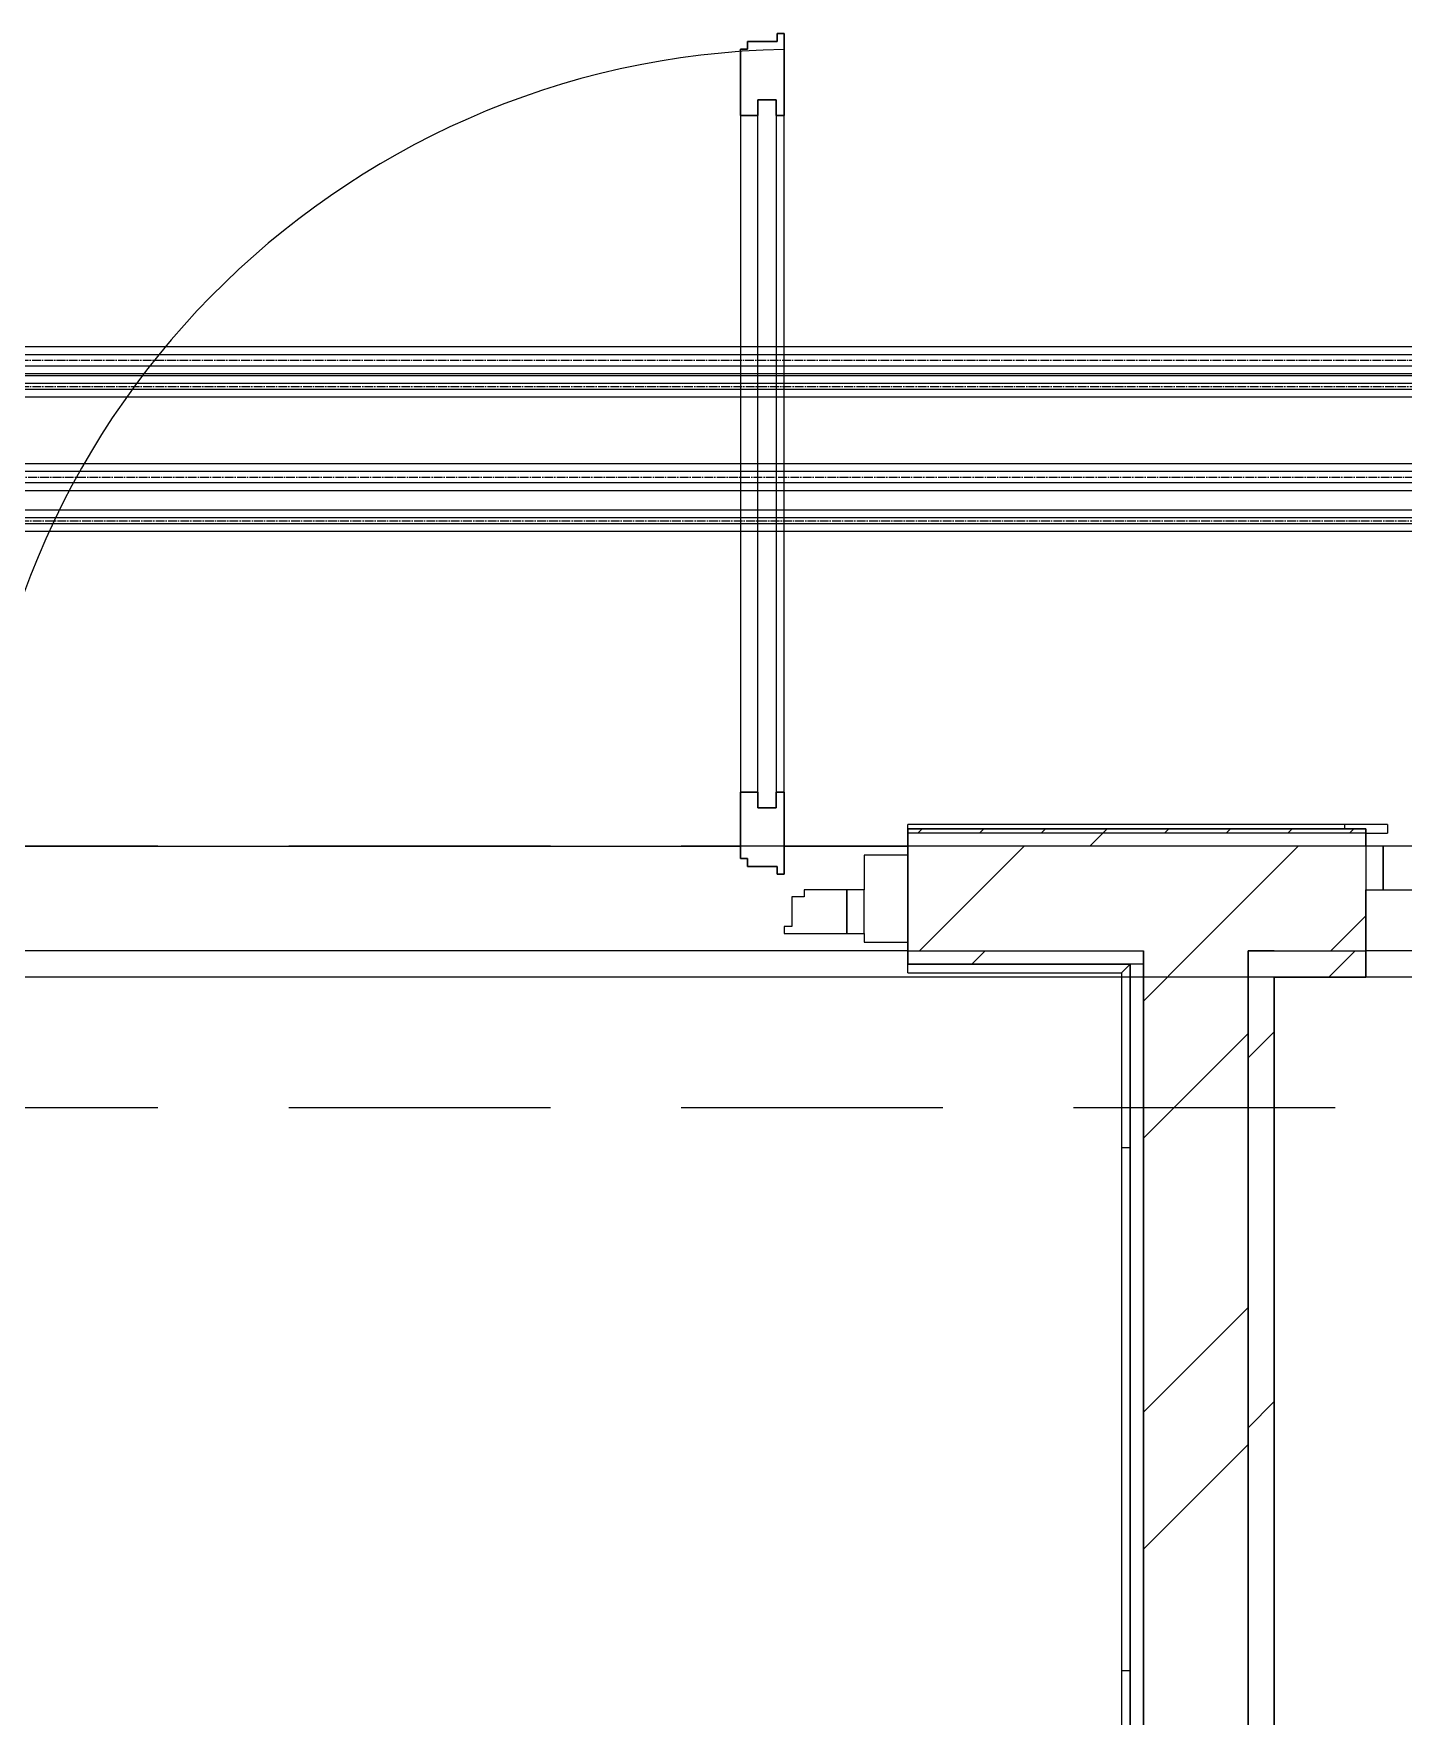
# Model space of a CAD drawing. Header units: millimetres. Extents: x -88595 to 880822, y -1054509 to -148035.
# Drawn here: x 192226 to 193796, y -277550 to -275620 of the extents above; entities that cross this region are included whole.
import ezdxf

# ---------------------------------------------------------------- set-up
doc = ezdxf.new("R2010")
doc.units = ezdxf.units.MM
for name, pattern in [('$0$ADSK_Осевая', [14, 10, -2, 0, -2]), ('ADSK_Линия сетки', [25, 20, -2.5, 0, -2.5]), ('ADSK_Сверху', [4.5, 3, -1.5])]:
    doc.linetypes.add(name, pattern=pattern)
for name, color, linetype, lineweight in [('Витраж', 7, 'Continuous', 9), ('Двери', 7, 'Continuous', 9), ('Изоляция', 7, 'Continuous', 18), ('Линии', 7, 'Continuous', 9), ('Оборудование', 7, 'Continuous', 18), ('Ограждение', 7, 'Continuous', 9), ('Оси', 7, 'Continuous', 9), ('Стены наружные', 7, 'Continuous', 18), ('Стены штриховка', 7, 'Continuous', 9), ('Трубопровод', 7, 'Continuous', 18)]:
    doc.layers.add(name, color=color, linetype=linetype, lineweight=lineweight)
doc.layers.add('Двери открывание', color=7, linetype='Continuous', lineweight=9, true_color=0xc0c0c0)
pattern_1 = [(0, (215928.7, 665702.34), (0, 600), []), (90, (215928.7, 665702.34), (-600, 4e-14), [])]

# ---------------------------------------------------------------- blocks, each defined once
blk = doc.blocks.new('1 этаж')
at = {"layer": 'Ограждение'}
h = blk.add_hatch(dxfattribs=at)
h.set_pattern_fill('FP_25', color=256, style=0, pattern_type=2)
h.set_pattern_definition(pattern_1)
h.paths.add_polyline_path([(229907.7, 651777.6), (229907.7, 651787.6), (229357.7, 651787.6), (229357.7, 651782.6), (229882.7, 651782.6), (229882.7, 651777.6)])
h = blk.add_hatch(dxfattribs=at)
h.set_pattern_fill('FP_25', color=256, style=0, pattern_type=2)
h.set_pattern_definition(pattern_1)
h.paths.add_polyline_path([(229602.7, 648417.6), (229612.7, 648427.6), (229612.7, 651627.6), (229602.7, 651617.6), (229602.7, 648427.6)])
at = {"layer": 'Витраж', "lineweight": 18}
for p, q in [((229357.7, 651752.6), (229307.7, 651752.6)), ((229307.7, 651752.6), (229307.7, 651712.6)), ((229357.7, 651652.6), (229357.7, 651752.6)), ((229307.7, 651662.6), (229307.7, 651652.6)), ((229307.7, 651652.6), (229357.7, 651652.6))]:
    blk.add_line(p, q, dxfattribs=at)
at = {"layer": 'Двери', "lineweight": 30}
for p, q in [((229207.7, 652685.6), (229173.7, 652685.6)), ((229173.7, 652685.6), (229173.7, 652676.6)), ((229215.7, 652694.6), (229207.7, 652694.6)), ((229207.7, 652694.6), (229207.7, 652685.6)), ((229215.7, 652600.6), (229215.7, 652694.6)), ((229173.7, 652676.6), (229165.7, 652676.6)), ((229165.7, 652676.6), (229165.7, 652600.6)), ((229185.7, 652600.6), (229185.7, 652618.6)), ((229185.7, 652618.6), (229206.7, 652618.6)), ((229206.7, 652618.6), (229206.7, 652600.6)), ((229165.7, 652600.6), (229185.7, 652600.6)), ((229206.7, 652600.6), (229215.7, 652600.6)), ((229165.7, 651824.6), (229165.7, 651748.6)), ((229165.7, 651824.6), (229185.7, 651824.6)), ((229185.7, 651824.6), (229185.7, 651806.6)), ((229206.7, 651824.6), (229215.7, 651824.6)), ((229206.7, 651806.6), (229206.7, 651824.6)), ((229215.7, 651730.6), (229215.7, 651824.6)), ((229185.7, 651806.6), (229206.7, 651806.6)), ((229165.7, 651748.6), (229173.7, 651748.6)), ((229173.7, 651748.6), (229173.7, 651739.6)), ((229173.7, 651739.6), (229207.7, 651739.6)), ((229207.7, 651739.6), (229207.7, 651730.6)), ((229207.7, 651730.6), (229215.7, 651730.6))]:
    blk.add_line(p, q, dxfattribs=at)
at = {"layer": 'Двери'}
for p, q in [((229185.7, 651806.6), (229185.7, 652618.6)), ((229185.7, 652618.6), (229206.7, 652618.6)), ((229206.7, 652618.6), (229206.7, 651806.6)), ((229165.7, 652600.6), (229165.7, 651824.6)), ((229215.7, 651824.6), (229215.7, 652600.6)), ((229206.7, 651806.6), (229185.7, 651806.6)), ((229882.7, 651762.6), (229882.7, 651712.6)), ((229902.7, 651762.6), (229882.7, 651762.6)), ((229902.7, 651712.6), (229902.7, 651762.6)), ((229943.7, 651762.6), (229902.7, 651762.6)), ((229902.7, 651762.6), (229902.7, 651712.6)), ((229238.7, 651704.6), (229224.7, 651704.6)), ((229224.7, 651704.6), (229224.7, 651670.6)), ((229238.7, 651712.6), (229238.7, 651704.6)), ((229287.7, 651712.6), (229238.7, 651712.6)), ((229307.7, 651712.6), (229287.7, 651712.6)), ((229287.7, 651712.6), (229287.7, 651662.6)), ((229287.7, 651662.6), (229287.7, 651712.6)), ((229307.7, 651662.6), (229307.7, 651712.6)), ((229882.7, 651712.6), (229902.7, 651712.6)), ((229902.7, 651712.6), (229966.7, 651712.6)), ((229224.7, 651670.6), (229215.7, 651670.6)), ((229215.7, 651670.6), (229215.7, 651662.6)), ((229215.7, 651662.6), (229287.7, 651662.6)), ((229287.7, 651662.6), (229307.7, 651662.6))]:
    blk.add_line(p, q, dxfattribs=at)
at = {"layer": 'Двери открывание'}
blk.add_arc((229233.7, 651730.6), 946, 91.0903, 180, dxfattribs=at)
at = {"layer": 'Линии', "linetype": 'ADSK_Сверху', "ltscale": 100}
for p, q in [((232997.7, 651762.6), (199787.7, 651762.6)), ((232997.7, 651462.6), (199787.7, 651462.6))]:
    blk.add_line(p, q, dxfattribs=at)
at = {"layer": 'Ограждение'}
for p, q in [((229357.7, 651782.6), (229357.7, 651787.6)), ((229907.7, 651787.6), (229357.7, 651787.6)), ((229882.7, 651777.6), (229907.7, 651777.6)), ((229907.7, 651787.6), (229907.7, 651777.6)), ((229357.7, 651617.6), (229357.7, 651627.6)), ((229612.7, 651627.6), (229602.7, 651617.6)), ((229357.7, 651617.6), (229602.7, 651617.6)), ((229602.7, 651617.6), (229602.7, 648417.6))]:
    blk.add_line(p, q, dxfattribs=at)
at = {"layer": 'Оси', "linetype": 'ADSK_Линия сетки', "ltscale": 100}
blk.add_line((252460, 651612.6), (175520.4, 651612.6), dxfattribs=at)
at = {"layer": 'Стены наружные', "lineweight": 30}
for p, q in [((229357.7, 651782.6), (229357.7, 651627.6)), ((229882.7, 651782.6), (229357.7, 651782.6)), ((229882.7, 651762.6), (229882.7, 651782.6)), ((229882.7, 651612.6), (229882.7, 651712.6)), ((229627.7, 651642.6), (229627.7, 648442.6)), ((229747.7, 651642.6), (229777.7, 651642.6)), ((229747.7, 648742.6), (229747.7, 651642.6)), ((229357.7, 651627.6), (229612.7, 651627.6)), ((229612.7, 651627.6), (229612.7, 648427.6)), ((229777.7, 648772.6), (229777.7, 651612.6)), ((229777.7, 651612.6), (229882.7, 651612.6))]:
    blk.add_line(p, q, dxfattribs=at)
at = {"layer": 'Стены наружные', "linetype": 'Continuous', "lineweight": 9}
for p, q in [((229369, 651777.6), (229374, 651782.6)), ((229439.7, 651777.6), (229444.7, 651782.6)), ((229510.4, 651777.6), (229515.4, 651782.6)), ((229566.1, 651762.6), (229581.1, 651777.6)), ((229581.1, 651777.6), (229586.1, 651782.6)), ((229651.8, 651777.6), (229656.8, 651782.6)), ((229722.5, 651777.6), (229727.5, 651782.6)), ((229793.3, 651777.6), (229798.3, 651782.6)), ((229864, 651777.6), (229869, 651782.6)), ((229371, 651642.6), (229491, 651762.6)), ((229685.3, 651642.6), (229805.3, 651762.6)), ((229842.5, 651642.6), (229882.7, 651682.9)), ((229431.1, 651627.6), (229446.1, 651642.6)), ((229627.7, 651585), (229685.3, 651642.6)), ((229840.4, 651612.6), (229870.4, 651642.6)), ((229627.7, 651427.9), (229747.7, 651547.9)), ((229747.7, 651519.9), (229777.7, 651549.9)), ((229627.7, 651113.6), (229747.7, 651233.6)), ((229747.7, 651095.7), (229777.7, 651125.7)), ((229627.7, 650956.4), (229747.7, 651076.4))]:
    blk.add_line(p, q, dxfattribs=at)
at = {"layer": 'Стены наружные'}
for p, q in [((227949.7, 651762.6), (229165.7, 651762.6)), ((229215.7, 651762.6), (229357.7, 651762.6)), ((229357.7, 651642.6), (225757.7, 651642.6)), ((231012.7, 651642.6), (229882.7, 651642.6))]:
    blk.add_line(p, q, dxfattribs=at)
at = {"layer": 'Стены штриховка'}
for p, q in [((229882.7, 651777.6), (229357.7, 651777.6)), ((229882.7, 651762.6), (229357.7, 651762.6)), ((229357.7, 651642.6), (229627.7, 651642.6)), ((229777.7, 651642.6), (229882.7, 651642.6)), ((229627.7, 651627.6), (229612.7, 651627.6))]:
    blk.add_line(p, q, dxfattribs=at)

msp = doc.modelspace()

# ---------------------------------------------------------------- linework, layer by layer
at = {"layer": 'Изоляция', "color": 134, "true_color": 0x00a6a6}
for p, q in [((195227.3, -275979.1), (188995, -275979.1)), ((188995, -276009.8), (195227.3, -276009.8)), ((195127.6, -276113.1), (187016.4, -276113.1)), ((187016.4, -276143.8), (195127.6, -276143.8))]:
    msp.add_line(p, q, dxfattribs=at)
at = {"layer": 'Изоляция', "color": 190, "true_color": 0x8000ff}
for p, q in [((195193.2, -276012.3), (188939.1, -276012.3)), ((188939.1, -276036.6), (195193.2, -276036.6)), ((195093.2, -276166.3), (186965.5, -276166.3)), ((186965.5, -276190.6), (195093.2, -276190.6))]:
    msp.add_line(p, q, dxfattribs=at)
at = {"layer": 'Трубопровод', "color": 134, "true_color": 0x00a6a6}
for p, q in [((195227.3, -275988.1), (188995, -275988.1)), ((188995, -276000.8), (195227.3, -276000.8)), ((195127.6, -276122.1), (187016.4, -276122.1)), ((187016.4, -276134.8), (195127.6, -276134.8))]:
    msp.add_line(p, q, dxfattribs=at)
at = {"layer": 'Трубопровод', "color": 134, "linetype": '$0$ADSK_Осевая', "true_color": 0x00a6a6}
for p, q in [((188995, -275994.5), (195227.3, -275994.5)), ((188995, -275994.5), (195227.3, -275994.5)), ((187016.4, -276128.5), (195127.6, -276128.5)), ((187016.4, -276128.5), (195127.6, -276128.5))]:
    msp.add_line(p, q, dxfattribs=at)
at = {"layer": 'Трубопровод', "color": 190, "true_color": 0x8000ff}
for p, q in [((195193.2, -276021.3), (188939.1, -276021.3)), ((188939.1, -276027.6), (195193.2, -276027.6)), ((195093.2, -276175.3), (186965.5, -276175.3)), ((186965.5, -276181.6), (195093.2, -276181.6))]:
    msp.add_line(p, q, dxfattribs=at)
at = {"layer": 'Трубопровод', "color": 190, "linetype": '$0$ADSK_Осевая', "true_color": 0x8000ff}
for p, q in [((188939.1, -276024.5), (195193.2, -276024.5)), ((188939.1, -276024.5), (195193.2, -276024.5)), ((186965.5, -276178.5), (195093.2, -276178.5)), ((186965.5, -276178.5), (195093.2, -276178.5))]:
    msp.add_line(p, q, dxfattribs=at)

# ---------------------------------------------------------------- block references
at = {"layer": 'Оборудование', "color": 5, "true_color": 0x0000ff}
msp.add_blockref('1 этаж', (-36129.5, -928314.5), dxfattribs=at)

doc.saveas('drawing.dxf')
